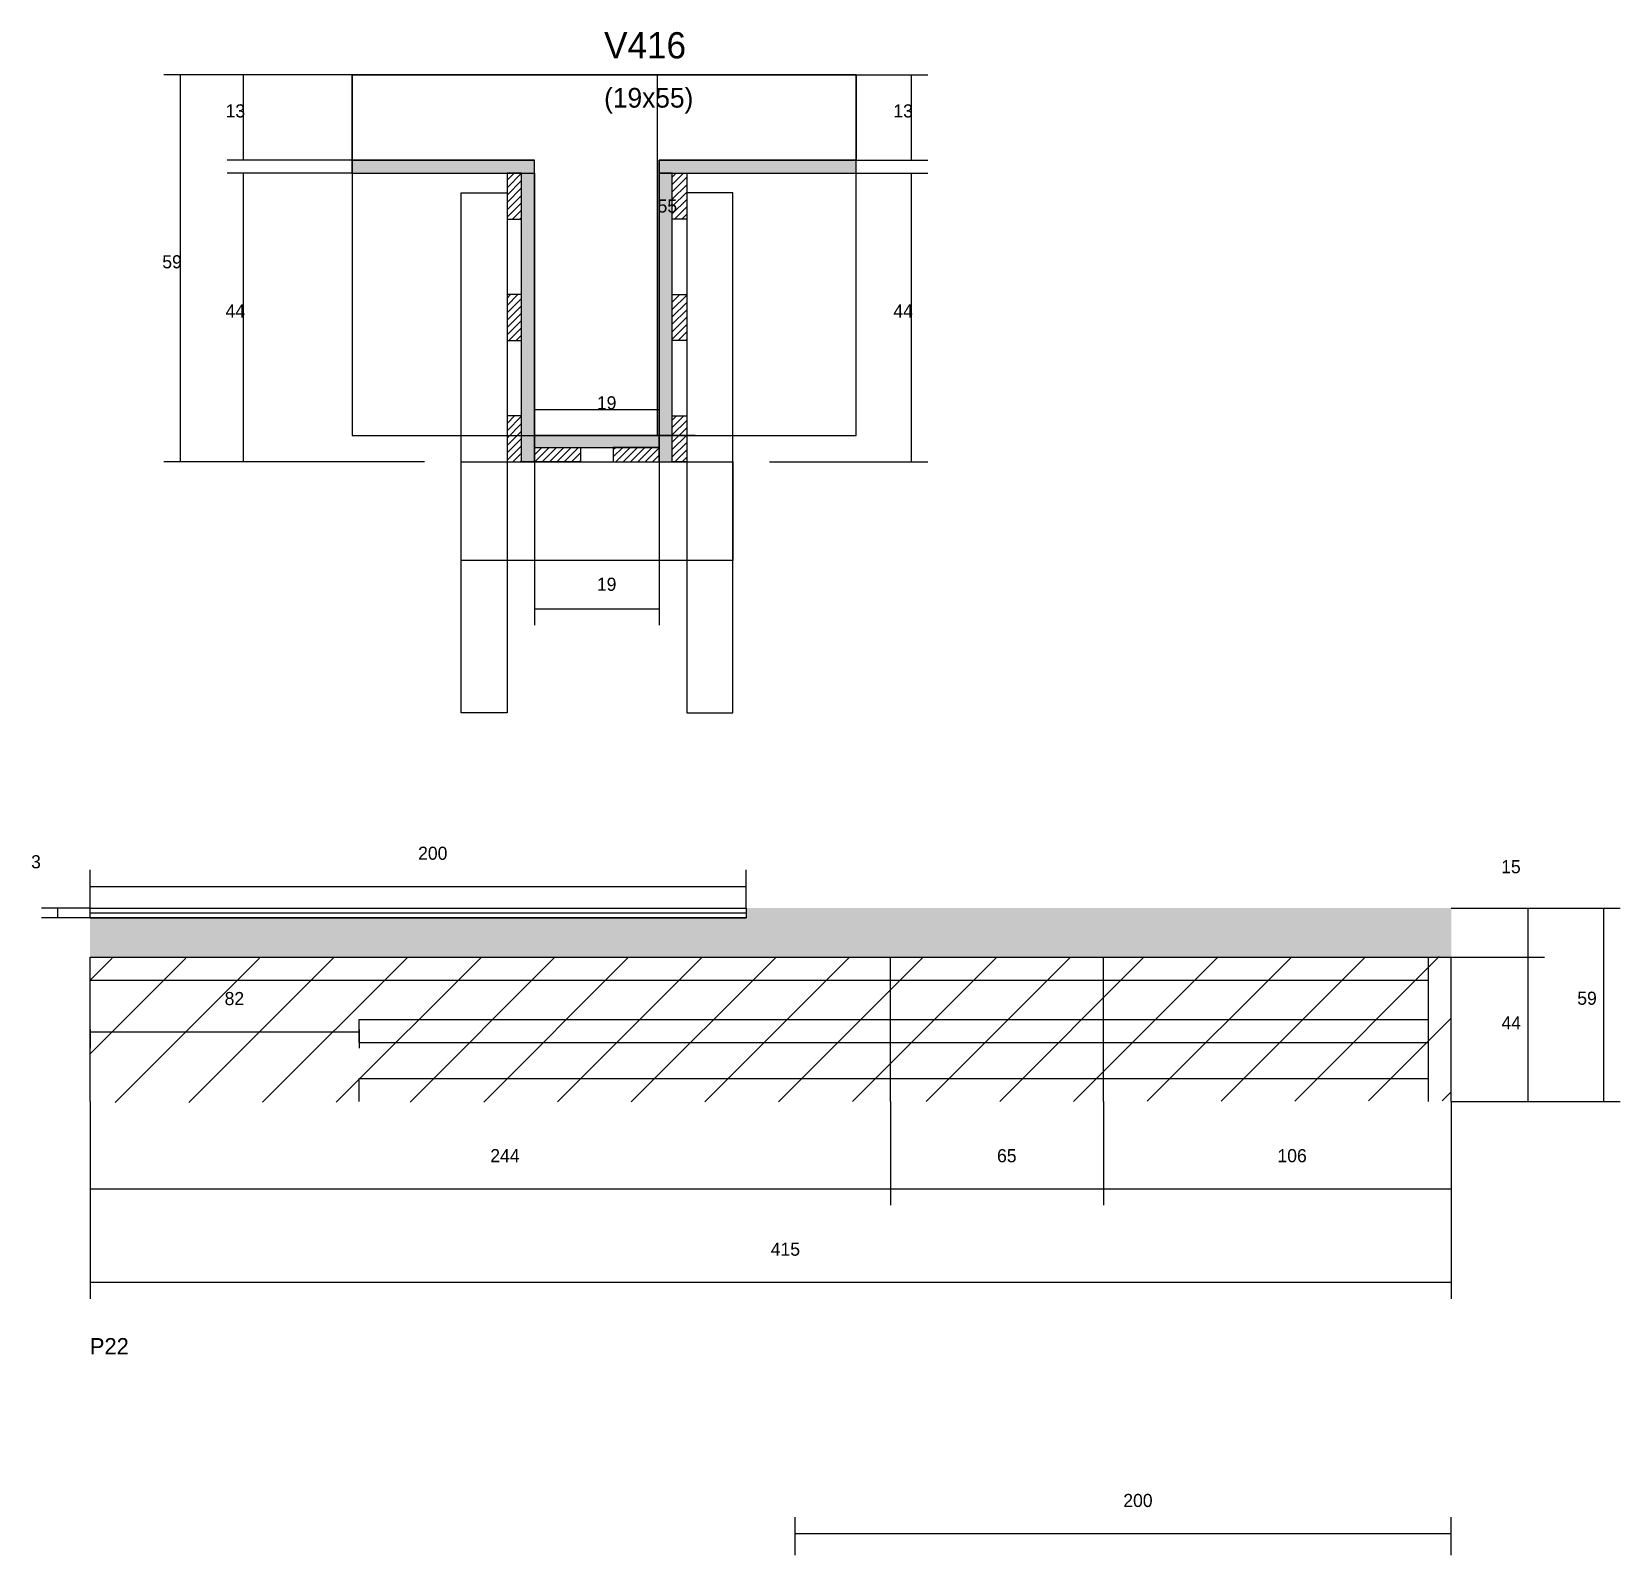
# Model space of a CAD drawing. Header units: metres. Extents: x 8689 to 9174, y 2987 to 3451.
import ezdxf

# ---------------------------------------------------------------- set-up
doc = ezdxf.new("R2010")
doc.units = ezdxf.units.M
for name, color, linetype in [('CONCRETO', 251, 'Continuous'), ('COTA', 241, 'Continuous'), ('Cota Seção (2x)', 4, 'Continuous'), ('Hachura', 253, 'Continuous'), ('Madeira', 126, 'Continuous'), ('NOMENCLATURA', 7, 'Continuous'), ('Painéis', 200, 'Continuous'), ('REAPROVEITAMENTO', 251, 'Continuous'), ('SARR_2.2x7', 40, 'Continuous'), ('SARR_3.5x7', 81, 'Continuous'), ('SARR_EDITAR', 141, 'Continuous'), ('Texto Seção', 7, 'Continuous')]:
    doc.layers.add(name, color=color, linetype=linetype)

msp = doc.modelspace()

# ---------------------------------------------------------------- hatches: boundary and pattern name
at = {"layer": 'COTA'}
h = msp.add_hatch(dxfattribs=at)
h.set_pattern_fill('AR-CONC', scale=0.03)
h.paths.add_polyline_path([(8907.2, 3180.9), (8707.2, 3180.9), (8707.2, 3180.9), (8707.2, 3168.9), (8707.2, 3168.9), (9122.2, 3168.9), (9122.2, 3168.9), (9122.2, 3183.9), (9122.2, 3183.9), (8907.2, 3183.9), (8907.2, 3183.9), (8907.2, 3180.9)])
at = {"layer": 'Hachura'}
h = msp.add_hatch(color=8, dxfattribs=at)
h.dxf.hatch_style = 1
h.paths.add_polyline_path([(8842.7, 3407.9), (8842.7, 3411.9), (8842.7, 3411.9), (8787.1, 3411.9), (8787.1, 3411.9), (8787.1, 3407.9), (8787.1, 3407.9), (8842.7, 3407.9)])
h = msp.add_hatch(color=8, dxfattribs=at)
h.dxf.hatch_style = 1
h.paths.add_polyline_path([(8940.7, 3407.9), (8940.7, 3411.9), (8940.7, 3411.9), (8880.7, 3411.9), (8880.7, 3411.9), (8880.7, 3407.9), (8880.7, 3407.9), (8940.7, 3407.9)])
h = msp.add_hatch(color=8, dxfattribs=at)
h.dxf.hatch_style = 1
h.paths.add_polyline_path([(8884.7, 3409.9), (8880.7, 3409.9), (8880.7, 3409.9), (8880.7, 3319.9), (8880.7, 3319.9), (8884.7, 3319.9), (8884.7, 3319.9), (8884.7, 3409.9)])
h = msp.add_hatch(dxfattribs=at)
h.set_pattern_fill('ANSI31', scale=0.5)
h.paths.add_polyline_path([(8834.3, 3393.9), (8838.7, 3393.9), (8838.7, 3393.9), (8838.7, 3407.9), (8838.7, 3407.9), (8834.3, 3407.9), (8834.3, 3407.9), (8834.3, 3393.9)])
h = msp.add_hatch(color=8, dxfattribs=at)
h.dxf.hatch_style = 1
h.paths.add_polyline_path([(8838.7, 3407.9), (8842.7, 3407.9), (8842.7, 3407.9), (8842.7, 3319.9), (8842.7, 3319.9), (8838.7, 3319.9), (8838.7, 3319.9), (8838.7, 3407.9)])
h = msp.add_hatch(dxfattribs=at)
h.set_pattern_fill('ANSI31', scale=0.5)
h.paths.add_polyline_path([(8889.1, 3393.9), (8884.7, 3393.9), (8884.7, 3393.9), (8884.7, 3407.9), (8884.7, 3407.9), (8889.1, 3407.9), (8889.1, 3407.9), (8889.1, 3393.9)])
h = msp.add_hatch(dxfattribs=at)
h.set_pattern_fill('ANSI31', scale=0.5)
h.paths.add_polyline_path([(8834.3, 3356.9), (8838.7, 3356.9), (8838.7, 3356.9), (8838.7, 3370.9), (8838.7, 3370.9), (8834.3, 3370.9), (8834.3, 3370.9), (8834.3, 3356.9)])
h = msp.add_hatch(dxfattribs=at)
h.set_pattern_fill('ANSI31', scale=0.5)
h.paths.add_polyline_path([(8889.1, 3356.9), (8884.7, 3356.9), (8884.7, 3356.9), (8884.7, 3370.9), (8884.7, 3370.9), (8889.1, 3370.9), (8889.1, 3370.9), (8889.1, 3356.9)])
h = msp.add_hatch(dxfattribs=at)
h.set_pattern_fill('ANSI31', scale=0.5)
h.paths.add_polyline_path([(8834.3, 3319.9), (8838.7, 3319.9), (8838.7, 3319.9), (8838.7, 3333.9), (8838.7, 3333.9), (8834.3, 3333.9), (8834.3, 3333.9), (8834.3, 3319.9)])
h = msp.add_hatch(dxfattribs=at)
h.set_pattern_fill('ANSI31', scale=0.5)
h.paths.add_polyline_path([(8889.1, 3319.9), (8884.7, 3319.9), (8884.7, 3319.9), (8884.7, 3333.9), (8884.7, 3333.9), (8889.1, 3333.9), (8889.1, 3333.9), (8889.1, 3319.9)])
h = msp.add_hatch(color=8, dxfattribs=at)
h.dxf.hatch_style = 1
h.paths.add_polyline_path([(8880.7, 3324.3), (8880.7, 3327.9), (8880.7, 3327.9), (8842.7, 3327.9), (8842.7, 3327.9), (8842.7, 3324.3), (8842.7, 3324.3), (8880.7, 3324.3)])
h = msp.add_hatch(dxfattribs=at)
h.set_pattern_fill('ANSI31', scale=0.5)
h.paths.add_polyline_path([(8842.7, 3319.9), (8842.7, 3324.3), (8842.7, 3324.3), (8856.7, 3324.3), (8856.7, 3324.3), (8856.7, 3319.9), (8856.7, 3319.9), (8842.7, 3319.9)])
h = msp.add_hatch(dxfattribs=at)
h.set_pattern_fill('ANSI31', scale=0.5)
h.paths.add_polyline_path([(8880.7, 3319.9), (8880.7, 3324.3), (8880.7, 3324.3), (8866.7, 3324.3), (8866.7, 3324.3), (8866.7, 3319.9), (8866.7, 3319.9), (8880.7, 3319.9)])
at = {"layer": 'REAPROVEITAMENTO'}
h = msp.add_hatch(dxfattribs=at)
h.set_pattern_fill('ANSI31', scale=5)
h.paths.add_polyline_path([(9122.2, 3125.1), (9122.2, 3169.1), (9122.2, 3169.1), (8707.2, 3168.6), (8707.2, 3168.6), (8707.2, 3124.6), (8707.2, 3124.6), (9122.2, 3125.1)])

# ---------------------------------------------------------------- linework, layer by layer
at = {"layer": 'CONCRETO'}
for points in [[(8787.1, 3411.9), (8787.1, 3437.9), (8940.7, 3437.9), (8940.7, 3411.9), (8880.7, 3411.9), (8880.7, 3327.9), (8842.7, 3327.9), (8842.7, 3411.9)], [(8787.1, 3327.9), (8940.7, 3327.9), (8940.7, 3437.9), (8787.1, 3437.9)]]:
    msp.add_lwpolyline(points, close=True, dxfattribs=at)
at = {"layer": 'COTA'}
for p, q in [((8787.1, 3437.9), (8729.7, 3437.9)), ((8734.7, 3319.9), (8734.7, 3437.9)), ((8787.1, 3437.9), (8749, 3437.9)), ((8754, 3411.9), (8754, 3437.9)), ((8940.7, 3437.9), (8962.6, 3437.9)), ((8957.6, 3411.9), (8957.6, 3437.9)), ((8787.1, 3411.9), (8749, 3411.9)), ((8940.7, 3411.9), (8962.6, 3411.9)), ((8787.1, 3407.9), (8749, 3407.9)), ((8754, 3319.9), (8754, 3407.9)), ((8940.7, 3407.9), (8962.6, 3407.9)), ((8957.6, 3319.9), (8957.6, 3407.9)), ((8809.1, 3319.9), (8729.7, 3319.9)), ((8809.1, 3319.9), (8749, 3319.9)), ((8842.7, 3319.9), (8842.7, 3270.1)), ((8880.7, 3319.9), (8880.7, 3270.1)), ((8914.3, 3319.9), (8962.6, 3319.9)), ((8842.7, 3275.1), (8880.7, 3275.1)), ((8707.2, 3183.9), (8707.2, 3195.5)), ((8907.2, 3183.9), (8907.2, 3195.5)), ((8707.2, 3190.5), (8907.2, 3190.5)), ((8707.2, 3183.9), (8692.4, 3183.9)), ((8697.4, 3180.9), (8697.4, 3183.9)), ((9122.2, 3183.9), (9150.6, 3183.9)), ((9122.2, 3183.9), (9173.7, 3183.9)), ((9145.6, 3168.9), (9145.6, 3183.9)), ((9168.7, 3124.9), (9168.7, 3183.9)), ((8707.2, 3180.9), (8692.4, 3180.9)), ((9122.2, 3168.9), (9150.6, 3168.9)), ((9122.2, 3168.9), (9150.6, 3168.9)), ((9145.6, 3124.9), (9145.6, 3168.9)), ((8707.2, 3146.9), (8707.2, 3141.2)), ((8707.2, 3146.2), (8789.2, 3146.2)), ((8789.2, 3146.9), (8789.2, 3141.2)), ((8707.2, 3124.9), (8707.2, 3093.3)), ((8707.2, 3124.9), (8707.2, 3064.8)), ((8951.2, 3124.9), (8951.2, 3093.3)), ((8951.2, 3124.9), (8951.2, 3093.3)), ((9016.2, 3124.9), (9016.2, 3093.3)), ((9016.2, 3124.9), (9016.2, 3093.3)), ((9122.2, 3124.9), (9122.2, 3093.3)), ((9122.2, 3124.9), (9122.2, 3064.8)), ((9122.2, 3124.9), (9150.6, 3124.9)), ((9122.2, 3124.9), (9173.7, 3124.9)), ((8707.2, 3098.3), (8951.2, 3098.3)), ((8951.2, 3098.3), (9016.2, 3098.3)), ((9016.2, 3098.3), (9122.2, 3098.3)), ((8707.2, 3069.8), (9122.2, 3069.8)), ((8922.2, 2986.6), (8922.2, 2998.2)), ((9122.2, 2986.6), (9122.2, 2998.2)), ((8922.2, 2993.2), (9122.2, 2993.2))]:
    msp.add_line(p, q, dxfattribs=at)
at = {"layer": 'Cota Seção (2x)'}
for p, q in [((8891.7, 3437.9), (8875.2, 3437.9)), ((8880.2, 3327.9), (8880.2, 3437.9)), ((8842.7, 3319.9), (8842.7, 3340.9)), ((8880.7, 3319.9), (8880.7, 3340.9)), ((8842.7, 3335.9), (8880.7, 3335.9)), ((8891.7, 3327.9), (8875.2, 3327.9))]:
    msp.add_line(p, q, dxfattribs=at)
at = {"layer": 'Madeira'}
for points in [[(8834.3, 3393.9), (8838.7, 3393.9), (8838.7, 3407.9), (8834.3, 3407.9)], [(8889.1, 3393.9), (8884.7, 3393.9), (8884.7, 3407.9), (8889.1, 3407.9)], [(8834.3, 3356.9), (8838.7, 3356.9), (8838.7, 3370.9), (8834.3, 3370.9)], [(8889.1, 3356.9), (8884.7, 3356.9), (8884.7, 3370.9), (8889.1, 3370.9)], [(8834.3, 3319.9), (8838.7, 3319.9), (8838.7, 3333.9), (8834.3, 3333.9)], [(8889.1, 3319.9), (8884.7, 3319.9), (8884.7, 3333.9), (8889.1, 3333.9)], [(8842.7, 3319.9), (8842.7, 3324.3), (8856.7, 3324.3), (8856.7, 3319.9)], [(8880.7, 3319.9), (8880.7, 3324.3), (8866.7, 3324.3), (8866.7, 3319.9)]]:
    msp.add_lwpolyline(points, close=True, dxfattribs=at)
at = {"layer": 'Painéis'}
for p, q in [((8787.1, 3411.9), (8842.7, 3411.9)), ((8787.1, 3407.9), (8787.1, 3411.9)), ((8842.7, 3407.9), (8842.7, 3411.9)), ((8880.7, 3411.9), (8940.7, 3411.9)), ((8880.7, 3407.9), (8880.7, 3411.9)), ((8940.7, 3407.9), (8940.7, 3411.9)), ((8842.7, 3319.9), (8842.7, 3407.9)), ((8880.7, 3319.9), (8880.7, 3407.9)), ((8842.7, 3327.9), (8880.7, 3327.9)), ((8842.7, 3324.3), (8842.7, 3327.9)), ((8880.7, 3324.3), (8880.7, 3327.9)), ((8707.2, 3183.9), (8907.2, 3183.9)), ((8707.2, 3180.9), (8907.2, 3180.9)), ((8707.2, 3168.9), (9122.2, 3168.9)), ((8707.2, 3124.9), (8707.2, 3168.9)), ((8951.2, 3124.9), (8951.2, 3168.9)), ((9016.2, 3124.9), (9016.2, 3168.9)), ((9122.2, 3124.9), (9122.2, 3168.9))]:
    msp.add_line(p, q, dxfattribs=at)
for points in [[(8842.7, 3407.9), (8842.7, 3411.9), (8787.1, 3411.9), (8787.1, 3407.9)], [(8940.7, 3407.9), (8940.7, 3411.9), (8880.7, 3411.9), (8880.7, 3407.9)], [(8838.7, 3407.9), (8842.7, 3407.9), (8842.7, 3319.9), (8838.7, 3319.9)], [(8884.7, 3407.9), (8880.7, 3407.9), (8880.7, 3319.9), (8884.7, 3319.9)], [(8880.7, 3324.3), (8880.7, 3327.9), (8842.7, 3327.9), (8842.7, 3324.3)], [(8707.2, 3183.9), (8907.2, 3183.9), (8907.2, 3180.9), (8707.2, 3180.9)]]:
    msp.add_lwpolyline(points, close=True, dxfattribs=at)
at = {"layer": 'SARR_2.2x7'}
for p, q in [((9115.2, 3124.9), (9115.2, 3168.9)), ((8707.2, 3161.9), (8951.2, 3161.9)), ((8951.2, 3161.9), (9016.2, 3161.9)), ((9016.2, 3161.9), (9115.2, 3161.9)), ((8789.2, 3149.9), (8951.2, 3149.9)), ((8789.2, 3142.9), (8789.2, 3149.9)), ((8951.2, 3149.9), (9016.2, 3149.9)), ((9016.2, 3149.9), (9115.2, 3149.9)), ((8789.2, 3142.9), (8951.2, 3142.9)), ((8951.2, 3142.9), (9016.2, 3142.9)), ((9016.2, 3142.9), (9115.2, 3142.9)), ((8789.2, 3131.9), (8951.2, 3131.9)), ((8789.2, 3124.9), (8789.2, 3131.9)), ((8951.2, 3131.9), (9016.2, 3131.9)), ((9016.2, 3131.9), (9115.2, 3131.9))]:
    msp.add_line(p, q, dxfattribs=at)
at = {"layer": 'SARR_3.5x7'}
for points in [[(8820.3, 3401.9), (8834.3, 3401.9), (8834.3, 3243.4), (8820.3, 3243.4)], [(8903.1, 3401.9), (8889.1, 3401.9), (8889.1, 3243.4), (8903.1, 3243.4)], [(8820.3, 3319.9), (8903.1, 3319.9), (8903.1, 3289.8), (8820.3, 3289.8)]]:
    msp.add_lwpolyline(points, close=True, dxfattribs=at)
at = {"layer": 'SARR_EDITAR'}
msp.add_line((8707.2, 3182.4), (8907.2, 3182.4), dxfattribs=at)

# ---------------------------------------------------------------- texts
at = {"layer": 'COTA'}
for s, p in [('13', (8748.5, 3424.9)), ('13', (8952.1, 3424.9)), ('59', (8729.2, 3378.9)), ('44', (8748.5, 3363.9)), ('44', (8952.1, 3363.9)), ('19', (8861.7, 3280.6)), ('200', (8807.2, 3198.6)), ('3', (8689.2, 3196)), ('15', (9137.4, 3194.5)), ('82', (8748.2, 3154.3)), ('59', (9160.6, 3154.4)), ('44', (9137.5, 3146.9)), ('244', (8829.2, 3106.4)), ('65', (8983.7, 3106.4)), ('106', (9069.2, 3106.4)), ('415', (8914.7, 3077.9)), ('200', (9022.2, 3001.3))]:
    msp.add_text(s, height=4, dxfattribs=at).set_placement(p)
at = {"layer": 'Cota Seção (2x)'}
for s, p in [('55', (8880.2, 3395.9)), ('19', (8861.7, 3335.9))]:
    msp.add_text(s, height=4, dxfattribs=at).set_placement(p)
at = {"layer": 'NOMENCLATURA'}
msp.add_text('P22', height=5, dxfattribs=at).set_placement((8707.1, 3047.8))
at = {"layer": 'Texto Seção'}
for s, height, p in [('V416', 8, (8863.9, 3442.9)), ('(19x55)', 6, (8863.9, 3427.9))]:
    msp.add_text(s, height=height, dxfattribs=at).set_placement(p)

doc.saveas('drawing.dxf')
